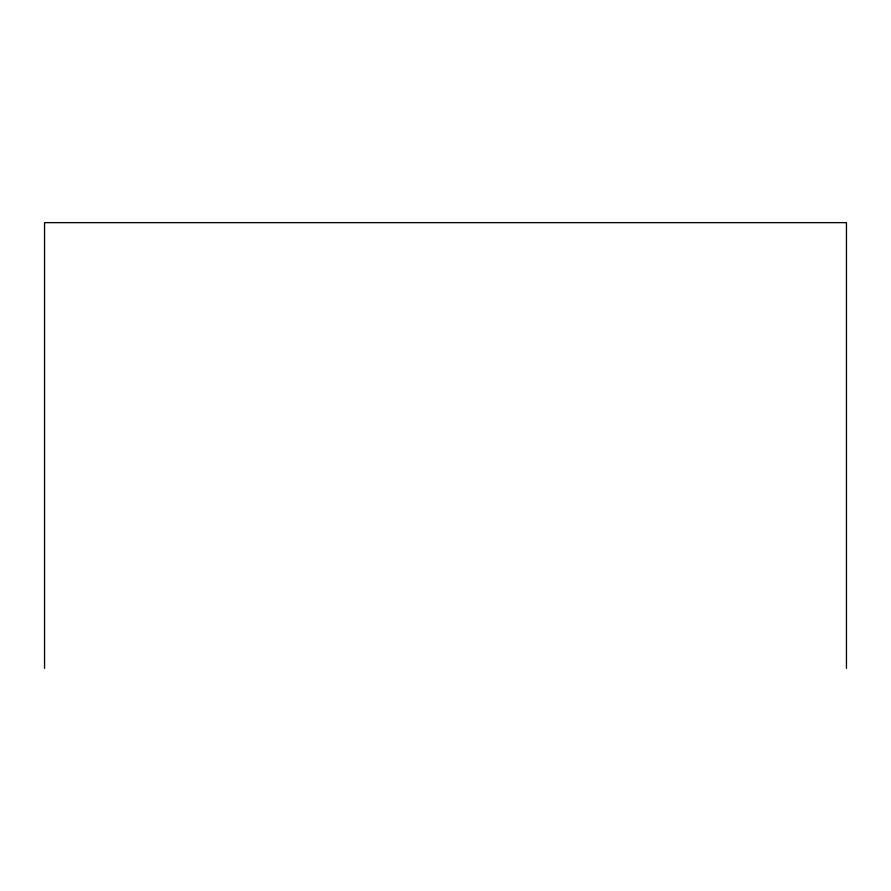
<?xml version="1.0" encoding="UTF-8"?>
<svg xmlns="http://www.w3.org/2000/svg" width="891" height="891" viewBox="0 0 891 891"><rect width="100%" height="100%" fill="white"/><g stroke="black" fill="none" stroke-linecap="round" stroke-linejoin="round"><path stroke-width="1.34" d="M846.45 668.361L846.45 222.639L44.55 222.639L44.55 668.361"/></g></svg>
